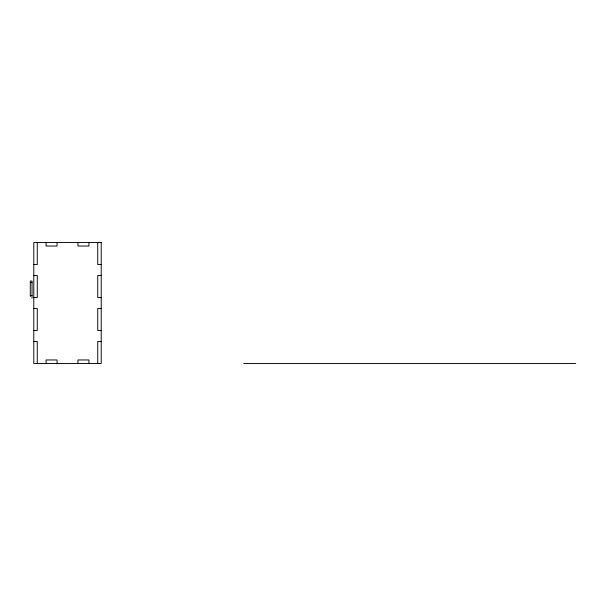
<?xml version="1.0" encoding="UTF-8"?>
<svg xmlns="http://www.w3.org/2000/svg" width="606" height="606" viewBox="0 0 606 606"><rect width="100%" height="100%" fill="white"/><g stroke="black" fill="none" stroke-linecap="round" stroke-linejoin="round"><path stroke-width="0.91" d="M33.792 264.534L37.277 264.534L37.277 242.551M101.217 264.534L97.733 264.534L97.733 242.551M33.792 275.525L37.277 275.525L37.277 297.508L33.792 297.508M101.217 275.525L97.733 275.525L97.733 297.508L101.217 297.508M30.3 282.631L32.042 282.631M30.3 295.614L32.042 295.614M33.792 308.492L37.277 308.492L37.277 330.475L33.792 330.475M101.217 308.492L97.733 308.492L97.733 330.475L101.217 330.475M33.792 341.466L37.277 341.466L37.277 363.448M101.217 341.466L97.733 341.466L97.733 363.448M243.771 363.448L575.7 363.448M88.938 242.551L88.938 246.036L77.947 246.036L77.947 242.551M88.938 363.448L88.938 359.964L77.947 359.964L77.947 363.448M57.062 242.551L57.062 246.036L46.071 246.036L46.071 242.551M57.062 363.448L57.062 359.964L46.071 359.964L46.071 363.448M32.042 298.19L32.042 281.048L30.3 281.048L30.3 296.448M101.217 242.551L33.792 242.551L33.792 363.448L101.217 363.448L101.217 242.551"/></g></svg>
